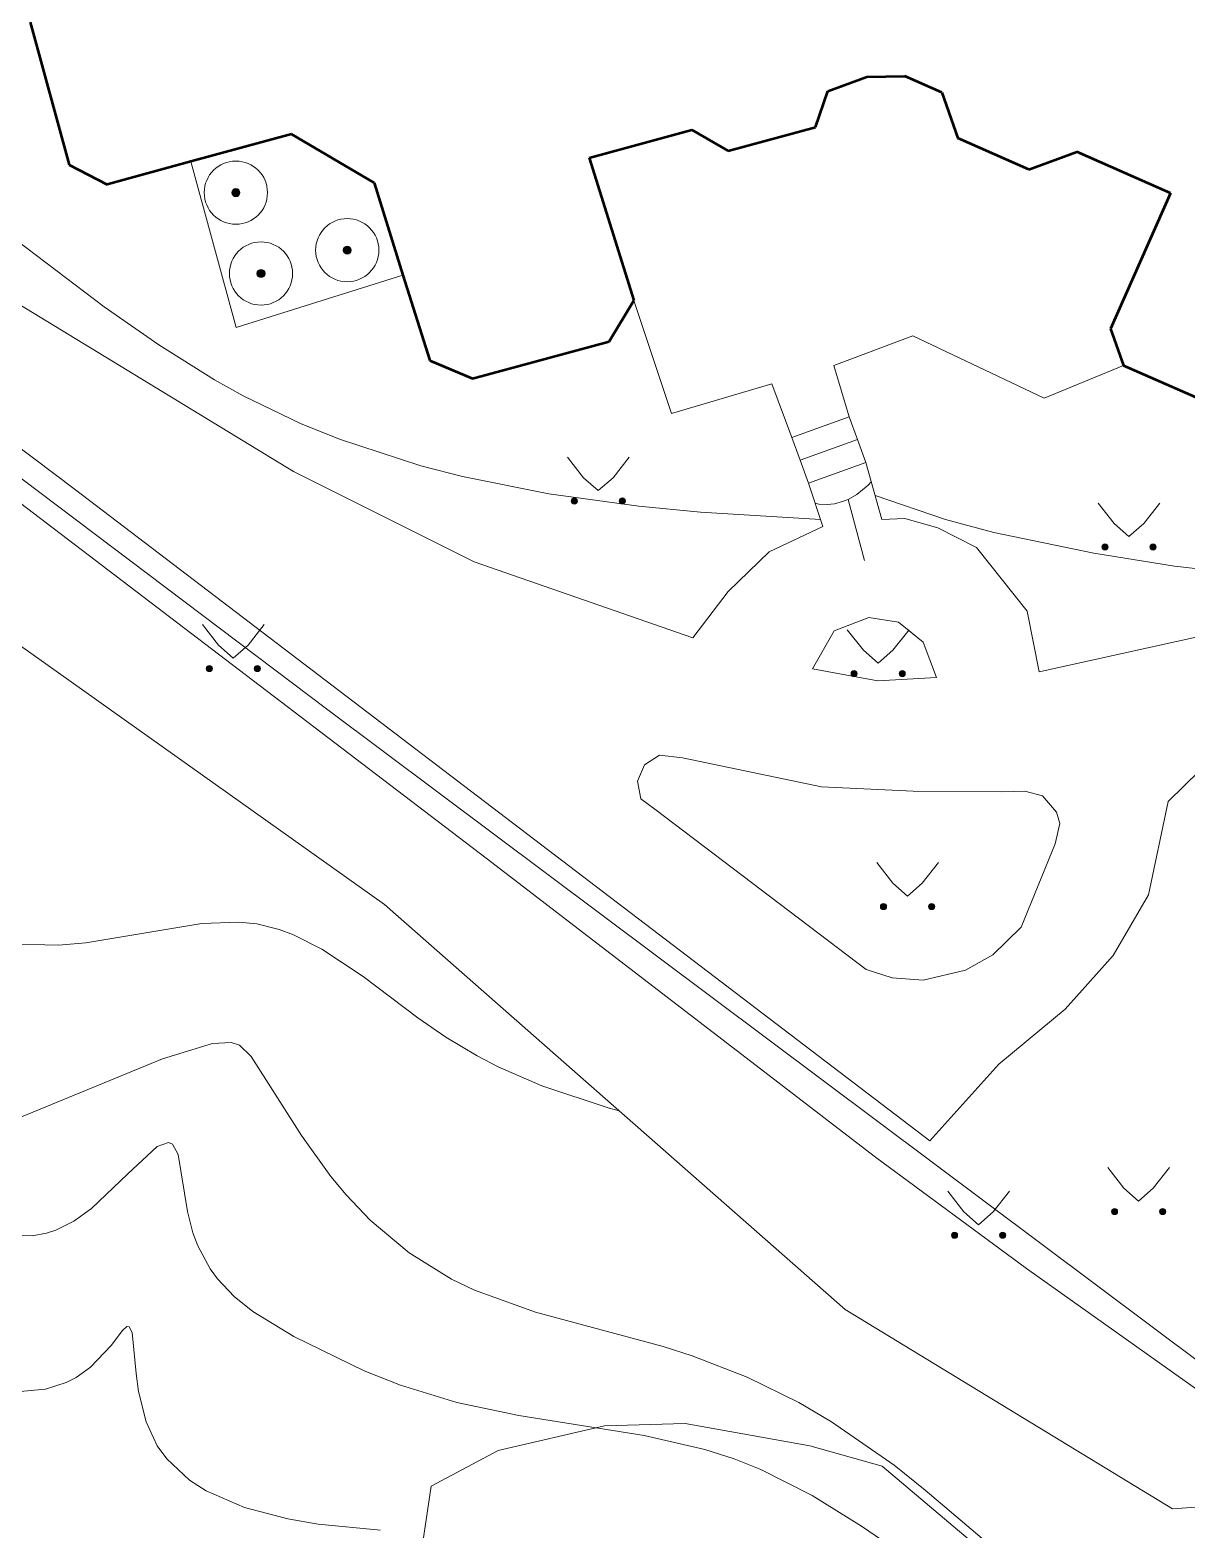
# Model space of a CAD drawing. Extents: x 1000 to 4000, y -5000 to -1000.
# Drawn here: x 1615.78 to 1652.35, y -4764.92 to -4717.49 of the extents above; entities that cross this region are included whole.
import ezdxf

# ---------------------------------------------------------------- set-up
doc = ezdxf.new("R2010")
doc.units = 0
doc.header["$MEASUREMENT"] = 0
for name, color, linetype in [('СЛОЙ_11', 7, 'CONTINUOUS'), ('СЛОЙ_24', 7, 'CONTINUOUS'), ('СЛОЙ_25', 7, 'CONTINUOUS'), ('СЛОЙ_37', 7, 'CONTINUOUS'), ('СЛОЙ_40', 7, 'CONTINUOUS'), ('СЛОЙ_41', 7, 'CONTINUOUS'), ('СЛОЙ_50', 7, 'CONTINUOUS'), ('СЛОЙ_6', 7, 'CONTINUOUS'), ('СЛОЙ_7', 7, 'CONTINUOUS')]:
    doc.layers.add(name, color=color, linetype=linetype)

msp = doc.modelspace()

# ---------------------------------------------------------------- linework, layer by layer
at = {"layer": 'СЛОЙ_11', "color": 253, "linetype": 'Continuous', "lineweight": 0}
for points in [[(1625.187, -4738.99), (1601.91, -4721.414)], [(1652.967, -4759.779), (1625.187, -4738.99)]]:
    msp.add_lwpolyline(points, dxfattribs=at)
at = {"layer": 'СЛОЙ_24', "color": 253, "linetype": 'Continuous', "lineweight": 0}
msp.add_line((1635.57, -4742.158), (1642.214, -4747.199), dxfattribs=at)
for points in [[(1500.007, -4634.637), (1503.788, -4637.653), (1504.875, -4638.907), (1505.836, -4640.537), (1506.212, -4641.79), (1507.173, -4644.507), (1507.799, -4645.51), (1538.321, -4670.924), (1554.783, -4684.3), (1566.664, -4693.914), (1617.22, -4732.036), (1644.224, -4752.619)], [(1729.737, -4649.521), (1728.177, -4653.03), (1718.778, -4667.388), (1702.413, -4692.549), (1693.317, -4705.62), (1690.641, -4708.743), (1682.748, -4718.29), (1671.378, -4731.406), (1668.657, -4734.35), (1665.781, -4736.269), (1662.927, -4737.786), (1659.36, -4739.124), (1654.455, -4740.463), (1652.76, -4740.909), (1651.757, -4741.89), (1651.133, -4744.835), (1650.018, -4746.753), (1648.502, -4748.448), (1646.406, -4750.188), (1644.224, -4752.619)], [(1615.182, -4726.016), (1624.11, -4731.451), (1629.818, -4734.306), (1636.73, -4736.715)], [(1634.868, -4726.048), (1636.06, -4729.622), (1639.226, -4728.685)], [(1647.832, -4729.131), (1643.686, -4727.168), (1641.189, -4728.105), (1641.674, -4729.722)], [(1645.692, -4733.86), (1647.298, -4735.867), (1647.677, -4737.785), (1660.608, -4734.93), (1664.087, -4733.057), (1666.94, -4730.826), (1669.794, -4727.793)], [(1647.832, -4729.131), (1650.344, -4728.099)], [(1639.86, -4730.378), (1639.226, -4728.685)], [(1642.195, -4731.164), (1642.705, -4732.967), (1643.435, -4732.934), (1644.472, -4733.236), (1645.692, -4733.86)], [(1636.73, -4736.715), (1637.844, -4735.243), (1639.138, -4733.993), (1640.838, -4733.191), (1640.381, -4731.819)], [(1640.508, -4737.697), (1641.199, -4736.492), (1642.292, -4736.068), (1643.231, -4736.219), (1644.009, -4736.849), (1644.432, -4737.964)], [(1640.508, -4737.697), (1642.582, -4738.076), (1644.432, -4737.964)], [(1635.57, -4742.158), (1635.091, -4741.801), (1634.98, -4741.243), (1635.203, -4740.73), (1635.671, -4740.418), (1636.407, -4740.507), (1640.799, -4741.422), (1643.697, -4741.556), (1646.484, -4741.578), (1647.22, -4741.556), (1647.778, -4741.712), (1648.224, -4742.225), (1648.335, -4742.582), (1648.179, -4743.229), (1647.109, -4745.861), (1646.217, -4746.73), (1645.347, -4747.221), (1644.01, -4747.533), (1643.029, -4747.467), (1642.214, -4747.199)]]:
    msp.add_lwpolyline(points, dxfattribs=at)
at = {"layer": 'СЛОЙ_25', "color": 253, "linetype": 'Continuous', "lineweight": 0}
for points in [[(1639.86, -4730.378), (1641.674, -4729.722)], [(1641.674, -4729.722), (1641.934, -4730.443), (1642.195, -4731.164)], [(1640.381, -4731.819), (1640.12, -4731.099), (1639.86, -4730.378)], [(1640.12, -4731.099), (1641.934, -4730.443)], [(1642.195, -4731.164), (1640.381, -4731.819)]]:
    msp.add_lwpolyline(points, dxfattribs=at)
at = {"layer": 'СЛОЙ_37', "color": 253, "linetype": 'Continuous', "lineweight": 0}
for points in [[(1740.707, -4657.789), (1725.552, -4670.243), (1711.207, -4694.845), (1694.238, -4715.791), (1675.66, -4741.955), (1663.534, -4757.95), (1653.947, -4764.106), (1651.894, -4764.256), (1641.548, -4757.953), (1626.986, -4745.146), (1603.888, -4728.729), (1601.569, -4721.859)], [(1601.569, -4721.859), (1630.197, -4743.674), (1642.504, -4753.131), (1647.276, -4756.655), (1652.877, -4760.626)]]:
    msp.add_lwpolyline(points, dxfattribs=at)
at = {"layer": 'СЛОЙ_40', "color": 253, "linetype": 'Continuous', "lineweight": 0}
msp.add_lwpolyline([(1631.81, -4791.962), (1636.669, -4788.743), (1638.38, -4786.436), (1640.161, -4780.074), (1639.907, -4776.765), (1634.944, -4774.348), (1630.363, -4771.803), (1627.818, -4767.858), (1628.455, -4763.532), (1630.574, -4762.405), (1633.935, -4761.626), (1636.492, -4761.557), (1640.425, -4762.263), (1642.715, -4762.9), (1647.678, -4767.102), (1652.131, -4769.139), (1659.384, -4769.903), (1665.747, -4771.941), (1671.727, -4777.162), (1675.835, -4780.428), (1680.407, -4786.865), (1685.22, -4802.172)], dxfattribs=at)
at = {"layer": 'СЛОЙ_41', "color": 253, "linetype": 'Continuous', "lineweight": 0}
for p, q in [((1632.768, -4730.998), (1633.278, -4731.648)), ((1634.718, -4730.998), (1634.208, -4731.648)), ((1633.278, -4731.648), (1633.738, -4732.058)), ((1634.208, -4731.648), (1633.738, -4732.058)), ((1649.543, -4732.451), (1650.053, -4733.101)), ((1651.493, -4732.451), (1650.983, -4733.101)), ((1650.053, -4733.101), (1650.513, -4733.511)), ((1650.983, -4733.101), (1650.513, -4733.511)), ((1621.229, -4736.294), (1621.739, -4736.944)), ((1623.179, -4736.294), (1622.669, -4736.944)), ((1641.613, -4736.456), (1642.123, -4737.106)), ((1643.563, -4736.456), (1643.053, -4737.106)), ((1621.739, -4736.944), (1622.199, -4737.354)), ((1622.669, -4736.944), (1622.199, -4737.354)), ((1642.123, -4737.106), (1642.583, -4737.516)), ((1643.053, -4737.106), (1642.583, -4737.516)), ((1642.543, -4743.82), (1643.053, -4744.47)), ((1644.493, -4743.82), (1643.983, -4744.47)), ((1643.053, -4744.47), (1643.513, -4744.88)), ((1643.983, -4744.47), (1643.513, -4744.88)), ((1649.846, -4753.463), (1650.356, -4754.113)), ((1651.796, -4753.463), (1651.286, -4754.113)), ((1650.356, -4754.113), (1650.816, -4754.523)), ((1651.286, -4754.113), (1650.816, -4754.523)), ((1644.788, -4754.209), (1645.298, -4754.859)), ((1646.738, -4754.209), (1646.228, -4754.859)), ((1645.298, -4754.859), (1645.758, -4755.269)), ((1646.228, -4754.859), (1645.758, -4755.269))]:
    msp.add_line(p, q, dxfattribs=at)
for centre in [(1632.982, -4732.386), (1634.503, -4732.386), (1649.757, -4733.839), (1651.278, -4733.839), (1621.443, -4737.682), (1622.964, -4737.682), (1641.827, -4737.844), (1643.348, -4737.844), (1642.757, -4745.208), (1644.278, -4745.208), (1650.06, -4754.851), (1651.581, -4754.851), (1645.002, -4755.599), (1646.523, -4755.599)]:
    msp.add_circle(centre, 0.0976, dxfattribs=at)
for points in [[(1632.913, -4732.455), (1632.9, -4732.332), (1632.913, -4732.317)], [(1632.927, -4732.467), (1632.913, -4732.317), (1632.927, -4732.305)], [(1632.913, -4732.455), (1632.913, -4732.317), (1632.927, -4732.467)], [(1632.944, -4732.476), (1632.927, -4732.305), (1632.944, -4732.296)], [(1632.927, -4732.467), (1632.927, -4732.305), (1632.944, -4732.476)], [(1632.963, -4732.482), (1632.944, -4732.296), (1632.963, -4732.29)], [(1632.944, -4732.476), (1632.944, -4732.296), (1632.963, -4732.482)], [(1632.982, -4732.484), (1632.963, -4732.29), (1632.982, -4732.288)], [(1632.963, -4732.482), (1632.963, -4732.29), (1632.982, -4732.484)], [(1634.434, -4732.455), (1634.421, -4732.332), (1634.434, -4732.317)], [(1634.448, -4732.467), (1634.434, -4732.317), (1634.448, -4732.305)], [(1634.434, -4732.455), (1634.434, -4732.317), (1634.448, -4732.467)], [(1634.465, -4732.476), (1634.448, -4732.305), (1634.465, -4732.296)], [(1634.448, -4732.467), (1634.448, -4732.305), (1634.465, -4732.476)], [(1634.484, -4732.482), (1634.465, -4732.296), (1634.484, -4732.29)], [(1634.465, -4732.476), (1634.465, -4732.296), (1634.484, -4732.482)], [(1634.503, -4732.484), (1634.484, -4732.29), (1634.503, -4732.288)], [(1634.484, -4732.482), (1634.484, -4732.29), (1634.503, -4732.484)], [(1632.886, -4732.405), (1632.884, -4732.386), (1632.886, -4732.367)], [(1632.891, -4732.423), (1632.886, -4732.367), (1632.891, -4732.349)], [(1632.886, -4732.405), (1632.886, -4732.367), (1632.891, -4732.423)], [(1632.9, -4732.44), (1632.891, -4732.349), (1632.9, -4732.332)], [(1632.891, -4732.423), (1632.891, -4732.349), (1632.9, -4732.44)], [(1632.9, -4732.44), (1632.9, -4732.332), (1632.913, -4732.455)], [(1634.407, -4732.405), (1634.405, -4732.386), (1634.407, -4732.367)], [(1634.412, -4732.423), (1634.407, -4732.367), (1634.412, -4732.349)], [(1634.407, -4732.405), (1634.407, -4732.367), (1634.412, -4732.423)], [(1634.421, -4732.44), (1634.412, -4732.349), (1634.421, -4732.332)], [(1634.412, -4732.423), (1634.412, -4732.349), (1634.421, -4732.44)], [(1634.421, -4732.44), (1634.421, -4732.332), (1634.434, -4732.455)], [(1649.757, -4733.937), (1649.738, -4733.743), (1649.757, -4733.741)], [(1651.278, -4733.937), (1651.259, -4733.743), (1651.278, -4733.741)], [(1649.661, -4733.858), (1649.659, -4733.839), (1649.661, -4733.82)], [(1649.666, -4733.876), (1649.661, -4733.82), (1649.666, -4733.802)], [(1649.661, -4733.858), (1649.661, -4733.82), (1649.666, -4733.876)], [(1649.675, -4733.893), (1649.666, -4733.802), (1649.675, -4733.785)], [(1649.666, -4733.876), (1649.666, -4733.802), (1649.675, -4733.893)], [(1649.688, -4733.908), (1649.675, -4733.785), (1649.688, -4733.77)], [(1649.675, -4733.893), (1649.675, -4733.785), (1649.688, -4733.908)], [(1649.702, -4733.92), (1649.688, -4733.77), (1649.702, -4733.758)], [(1649.688, -4733.908), (1649.688, -4733.77), (1649.702, -4733.92)], [(1649.719, -4733.929), (1649.702, -4733.758), (1649.719, -4733.749)], [(1649.702, -4733.92), (1649.702, -4733.758), (1649.719, -4733.929)], [(1649.738, -4733.935), (1649.719, -4733.749), (1649.738, -4733.743)], [(1649.719, -4733.929), (1649.719, -4733.749), (1649.738, -4733.935)], [(1649.738, -4733.935), (1649.738, -4733.743), (1649.757, -4733.937)], [(1651.182, -4733.858), (1651.18, -4733.839), (1651.182, -4733.82)], [(1651.187, -4733.876), (1651.182, -4733.82), (1651.187, -4733.802)], [(1651.182, -4733.858), (1651.182, -4733.82), (1651.187, -4733.876)], [(1651.196, -4733.893), (1651.187, -4733.802), (1651.196, -4733.785)], [(1651.187, -4733.876), (1651.187, -4733.802), (1651.196, -4733.893)], [(1651.209, -4733.908), (1651.196, -4733.785), (1651.209, -4733.77)], [(1651.196, -4733.893), (1651.196, -4733.785), (1651.209, -4733.908)], [(1651.223, -4733.92), (1651.209, -4733.77), (1651.223, -4733.758)], [(1651.209, -4733.908), (1651.209, -4733.77), (1651.223, -4733.92)], [(1651.24, -4733.929), (1651.223, -4733.758), (1651.24, -4733.749)], [(1651.223, -4733.92), (1651.223, -4733.758), (1651.24, -4733.929)], [(1651.259, -4733.935), (1651.24, -4733.749), (1651.259, -4733.743)], [(1651.24, -4733.929), (1651.24, -4733.749), (1651.259, -4733.935)], [(1651.259, -4733.935), (1651.259, -4733.743), (1651.278, -4733.937)], [(1621.347, -4737.701), (1621.345, -4737.682), (1621.347, -4737.663)], [(1621.352, -4737.719), (1621.347, -4737.663), (1621.352, -4737.645)], [(1621.347, -4737.701), (1621.347, -4737.663), (1621.352, -4737.719)], [(1621.361, -4737.736), (1621.352, -4737.645), (1621.361, -4737.628)], [(1621.352, -4737.719), (1621.352, -4737.645), (1621.361, -4737.736)], [(1621.374, -4737.751), (1621.361, -4737.628), (1621.374, -4737.613)], [(1621.361, -4737.736), (1621.361, -4737.628), (1621.374, -4737.751)], [(1621.388, -4737.763), (1621.374, -4737.613), (1621.388, -4737.601)], [(1621.374, -4737.751), (1621.374, -4737.613), (1621.388, -4737.763)], [(1621.405, -4737.772), (1621.388, -4737.601), (1621.405, -4737.592)], [(1621.388, -4737.763), (1621.388, -4737.601), (1621.405, -4737.772)], [(1621.424, -4737.778), (1621.405, -4737.592), (1621.424, -4737.586)], [(1621.405, -4737.772), (1621.405, -4737.592), (1621.424, -4737.778)], [(1621.443, -4737.78), (1621.424, -4737.586), (1621.443, -4737.584)], [(1621.424, -4737.778), (1621.424, -4737.586), (1621.443, -4737.78)], [(1622.868, -4737.701), (1622.866, -4737.682), (1622.868, -4737.663)], [(1622.873, -4737.719), (1622.868, -4737.663), (1622.873, -4737.645)], [(1622.868, -4737.701), (1622.868, -4737.663), (1622.873, -4737.719)], [(1622.882, -4737.736), (1622.873, -4737.645), (1622.882, -4737.628)], [(1622.873, -4737.719), (1622.873, -4737.645), (1622.882, -4737.736)], [(1622.895, -4737.751), (1622.882, -4737.628), (1622.895, -4737.613)], [(1622.882, -4737.736), (1622.882, -4737.628), (1622.895, -4737.751)], [(1622.909, -4737.763), (1622.895, -4737.613), (1622.909, -4737.601)], [(1622.895, -4737.751), (1622.895, -4737.613), (1622.909, -4737.763)], [(1622.926, -4737.772), (1622.909, -4737.601), (1622.926, -4737.592)], [(1622.909, -4737.763), (1622.909, -4737.601), (1622.926, -4737.772)], [(1622.945, -4737.778), (1622.926, -4737.592), (1622.945, -4737.586)], [(1622.926, -4737.772), (1622.926, -4737.592), (1622.945, -4737.778)], [(1622.964, -4737.78), (1622.945, -4737.586), (1622.964, -4737.584)], [(1622.945, -4737.778), (1622.945, -4737.586), (1622.964, -4737.78)], [(1641.731, -4737.863), (1641.729, -4737.844), (1641.731, -4737.825)], [(1641.736, -4737.881), (1641.731, -4737.825), (1641.736, -4737.807)], [(1641.731, -4737.863), (1641.731, -4737.825), (1641.736, -4737.881)], [(1641.745, -4737.898), (1641.736, -4737.807), (1641.745, -4737.79)], [(1641.736, -4737.881), (1641.736, -4737.807), (1641.745, -4737.898)], [(1641.758, -4737.913), (1641.745, -4737.79), (1641.758, -4737.775)], [(1641.745, -4737.898), (1641.745, -4737.79), (1641.758, -4737.913)], [(1641.772, -4737.925), (1641.758, -4737.775), (1641.772, -4737.763)], [(1641.758, -4737.913), (1641.758, -4737.775), (1641.772, -4737.925)], [(1641.789, -4737.934), (1641.772, -4737.763), (1641.789, -4737.754)], [(1641.772, -4737.925), (1641.772, -4737.763), (1641.789, -4737.934)], [(1641.808, -4737.94), (1641.789, -4737.754), (1641.808, -4737.748)], [(1641.789, -4737.934), (1641.789, -4737.754), (1641.808, -4737.94)], [(1641.827, -4737.942), (1641.808, -4737.748), (1641.827, -4737.746)], [(1641.808, -4737.94), (1641.808, -4737.748), (1641.827, -4737.942)], [(1643.252, -4737.863), (1643.25, -4737.844), (1643.252, -4737.825)], [(1643.257, -4737.881), (1643.252, -4737.825), (1643.257, -4737.807)], [(1643.252, -4737.863), (1643.252, -4737.825), (1643.257, -4737.881)], [(1643.266, -4737.898), (1643.257, -4737.807), (1643.266, -4737.79)], [(1643.257, -4737.881), (1643.257, -4737.807), (1643.266, -4737.898)], [(1643.279, -4737.913), (1643.266, -4737.79), (1643.279, -4737.775)], [(1643.266, -4737.898), (1643.266, -4737.79), (1643.279, -4737.913)], [(1643.293, -4737.925), (1643.279, -4737.775), (1643.293, -4737.763)], [(1643.279, -4737.913), (1643.279, -4737.775), (1643.293, -4737.925)], [(1643.31, -4737.934), (1643.293, -4737.763), (1643.31, -4737.754)], [(1643.293, -4737.925), (1643.293, -4737.763), (1643.31, -4737.934)], [(1643.329, -4737.94), (1643.31, -4737.754), (1643.329, -4737.748)], [(1643.31, -4737.934), (1643.31, -4737.754), (1643.329, -4737.94)], [(1643.348, -4737.942), (1643.329, -4737.748), (1643.348, -4737.746)], [(1643.329, -4737.94), (1643.329, -4737.748), (1643.348, -4737.942)], [(1642.719, -4745.298), (1642.702, -4745.127), (1642.719, -4745.118)], [(1642.738, -4745.304), (1642.719, -4745.118), (1642.738, -4745.112)], [(1642.719, -4745.298), (1642.719, -4745.118), (1642.738, -4745.304)], [(1642.757, -4745.306), (1642.738, -4745.112), (1642.757, -4745.11)], [(1642.738, -4745.304), (1642.738, -4745.112), (1642.757, -4745.306)], [(1644.24, -4745.298), (1644.223, -4745.127), (1644.24, -4745.118)], [(1644.259, -4745.304), (1644.24, -4745.118), (1644.259, -4745.112)], [(1644.24, -4745.298), (1644.24, -4745.118), (1644.259, -4745.304)], [(1644.278, -4745.306), (1644.259, -4745.112), (1644.278, -4745.11)], [(1644.259, -4745.304), (1644.259, -4745.112), (1644.278, -4745.306)], [(1642.661, -4745.227), (1642.659, -4745.208), (1642.661, -4745.189)], [(1642.666, -4745.245), (1642.661, -4745.189), (1642.666, -4745.171)], [(1642.661, -4745.227), (1642.661, -4745.189), (1642.666, -4745.245)], [(1642.675, -4745.262), (1642.666, -4745.171), (1642.675, -4745.154)], [(1642.666, -4745.245), (1642.666, -4745.171), (1642.675, -4745.262)], [(1642.688, -4745.277), (1642.675, -4745.154), (1642.688, -4745.139)], [(1642.675, -4745.262), (1642.675, -4745.154), (1642.688, -4745.277)], [(1642.702, -4745.289), (1642.688, -4745.139), (1642.702, -4745.127)], [(1642.688, -4745.277), (1642.688, -4745.139), (1642.702, -4745.289)], [(1642.702, -4745.289), (1642.702, -4745.127), (1642.719, -4745.298)], [(1644.182, -4745.227), (1644.18, -4745.208), (1644.182, -4745.189)], [(1644.187, -4745.245), (1644.182, -4745.189), (1644.187, -4745.171)], [(1644.182, -4745.227), (1644.182, -4745.189), (1644.187, -4745.245)], [(1644.196, -4745.262), (1644.187, -4745.171), (1644.196, -4745.154)], [(1644.187, -4745.245), (1644.187, -4745.171), (1644.196, -4745.262)], [(1644.209, -4745.277), (1644.196, -4745.154), (1644.209, -4745.139)], [(1644.196, -4745.262), (1644.196, -4745.154), (1644.209, -4745.277)], [(1644.223, -4745.289), (1644.209, -4745.139), (1644.223, -4745.127)], [(1644.209, -4745.277), (1644.209, -4745.139), (1644.223, -4745.289)], [(1644.223, -4745.289), (1644.223, -4745.127), (1644.24, -4745.298)], [(1649.964, -4754.87), (1649.962, -4754.851), (1649.964, -4754.832)], [(1649.969, -4754.888), (1649.964, -4754.832), (1649.969, -4754.814)], [(1649.964, -4754.87), (1649.964, -4754.832), (1649.969, -4754.888)], [(1649.978, -4754.905), (1649.969, -4754.814), (1649.978, -4754.797)], [(1649.969, -4754.888), (1649.969, -4754.814), (1649.978, -4754.905)], [(1649.991, -4754.92), (1649.978, -4754.797), (1649.991, -4754.782)], [(1649.978, -4754.905), (1649.978, -4754.797), (1649.991, -4754.92)], [(1650.005, -4754.932), (1649.991, -4754.782), (1650.005, -4754.77)], [(1649.991, -4754.92), (1649.991, -4754.782), (1650.005, -4754.932)], [(1650.022, -4754.941), (1650.005, -4754.77), (1650.022, -4754.761)], [(1650.005, -4754.932), (1650.005, -4754.77), (1650.022, -4754.941)], [(1650.041, -4754.947), (1650.022, -4754.761), (1650.041, -4754.755)], [(1650.022, -4754.941), (1650.022, -4754.761), (1650.041, -4754.947)], [(1650.06, -4754.949), (1650.041, -4754.755), (1650.06, -4754.753)], [(1650.041, -4754.947), (1650.041, -4754.755), (1650.06, -4754.949)], [(1651.485, -4754.87), (1651.483, -4754.851), (1651.485, -4754.832)], [(1651.49, -4754.888), (1651.485, -4754.832), (1651.49, -4754.814)], [(1651.485, -4754.87), (1651.485, -4754.832), (1651.49, -4754.888)], [(1651.499, -4754.905), (1651.49, -4754.814), (1651.499, -4754.797)], [(1651.49, -4754.888), (1651.49, -4754.814), (1651.499, -4754.905)], [(1651.512, -4754.92), (1651.499, -4754.797), (1651.512, -4754.782)], [(1651.499, -4754.905), (1651.499, -4754.797), (1651.512, -4754.92)], [(1651.526, -4754.932), (1651.512, -4754.782), (1651.526, -4754.77)], [(1651.512, -4754.92), (1651.512, -4754.782), (1651.526, -4754.932)], [(1651.543, -4754.941), (1651.526, -4754.77), (1651.543, -4754.761)], [(1651.526, -4754.932), (1651.526, -4754.77), (1651.543, -4754.941)], [(1651.562, -4754.947), (1651.543, -4754.761), (1651.562, -4754.755)], [(1651.543, -4754.941), (1651.543, -4754.761), (1651.562, -4754.947)], [(1651.581, -4754.949), (1651.562, -4754.755), (1651.581, -4754.753)], [(1651.562, -4754.947), (1651.562, -4754.755), (1651.581, -4754.949)], [(1644.921, -4755.653), (1644.912, -4755.561), (1644.921, -4755.544)], [(1644.933, -4755.668), (1644.921, -4755.544), (1644.933, -4755.53)], [(1644.921, -4755.653), (1644.921, -4755.544), (1644.933, -4755.668)], [(1644.948, -4755.68), (1644.933, -4755.53), (1644.948, -4755.517)], [(1644.933, -4755.668), (1644.933, -4755.53), (1644.948, -4755.68)], [(1644.965, -4755.689), (1644.948, -4755.517), (1644.965, -4755.508)], [(1644.948, -4755.68), (1644.948, -4755.517), (1644.965, -4755.689)], [(1644.983, -4755.694), (1644.965, -4755.508), (1644.983, -4755.503)], [(1644.965, -4755.689), (1644.965, -4755.508), (1644.983, -4755.694)], [(1645.002, -4755.696), (1644.983, -4755.503), (1645.002, -4755.501)], [(1644.983, -4755.694), (1644.983, -4755.503), (1645.002, -4755.696)], [(1646.442, -4755.653), (1646.433, -4755.561), (1646.442, -4755.544)], [(1646.454, -4755.668), (1646.442, -4755.544), (1646.454, -4755.53)], [(1646.442, -4755.653), (1646.442, -4755.544), (1646.454, -4755.668)], [(1646.469, -4755.68), (1646.454, -4755.53), (1646.469, -4755.517)], [(1646.454, -4755.668), (1646.454, -4755.53), (1646.469, -4755.68)], [(1646.486, -4755.689), (1646.469, -4755.517), (1646.486, -4755.508)], [(1646.469, -4755.68), (1646.469, -4755.517), (1646.486, -4755.689)], [(1646.504, -4755.694), (1646.486, -4755.508), (1646.504, -4755.503)], [(1646.486, -4755.689), (1646.486, -4755.508), (1646.504, -4755.694)], [(1646.523, -4755.696), (1646.504, -4755.503), (1646.523, -4755.501)], [(1646.504, -4755.694), (1646.504, -4755.503), (1646.523, -4755.696)], [(1644.906, -4755.618), (1644.904, -4755.599), (1644.906, -4755.579)], [(1644.912, -4755.636), (1644.906, -4755.579), (1644.912, -4755.561)], [(1644.906, -4755.618), (1644.906, -4755.579), (1644.912, -4755.636)], [(1644.912, -4755.636), (1644.912, -4755.561), (1644.921, -4755.653)], [(1646.427, -4755.618), (1646.425, -4755.599), (1646.427, -4755.579)], [(1646.433, -4755.636), (1646.427, -4755.579), (1646.433, -4755.561)], [(1646.427, -4755.618), (1646.427, -4755.579), (1646.433, -4755.636)], [(1646.433, -4755.636), (1646.433, -4755.561), (1646.442, -4755.653)]]:
    msp.add_solid(points, dxfattribs=at)
at = {"layer": 'СЛОЙ_41', "color": 253, "linetype": 'Continuous', "lineweight": 0, "extrusion": (0, 0, -1)}
for points in [[(-1632.982, -4732.484), (-1632.982, -4732.288), (-1633.001, -4732.482)], [(-1633.001, -4732.482), (-1632.982, -4732.288), (-1633.001, -4732.29)], [(-1633.001, -4732.482), (-1633.001, -4732.29), (-1633.019, -4732.476)], [(-1633.019, -4732.476), (-1633.001, -4732.29), (-1633.019, -4732.296)], [(-1633.019, -4732.476), (-1633.019, -4732.296), (-1633.036, -4732.467)], [(-1633.036, -4732.467), (-1633.019, -4732.296), (-1633.036, -4732.305)], [(-1633.036, -4732.467), (-1633.036, -4732.305), (-1633.051, -4732.455)], [(-1633.051, -4732.455), (-1633.036, -4732.305), (-1633.051, -4732.317)], [(-1633.051, -4732.455), (-1633.051, -4732.317), (-1633.063, -4732.44)], [(-1633.063, -4732.44), (-1633.051, -4732.317), (-1633.063, -4732.332)], [(-1634.503, -4732.484), (-1634.503, -4732.288), (-1634.522, -4732.482)], [(-1634.522, -4732.482), (-1634.503, -4732.288), (-1634.522, -4732.29)], [(-1634.522, -4732.482), (-1634.522, -4732.29), (-1634.54, -4732.476)], [(-1634.54, -4732.476), (-1634.522, -4732.29), (-1634.54, -4732.296)], [(-1634.54, -4732.476), (-1634.54, -4732.296), (-1634.557, -4732.467)], [(-1634.557, -4732.467), (-1634.54, -4732.296), (-1634.557, -4732.305)], [(-1634.557, -4732.467), (-1634.557, -4732.305), (-1634.572, -4732.455)], [(-1634.572, -4732.455), (-1634.557, -4732.305), (-1634.572, -4732.317)], [(-1634.572, -4732.455), (-1634.572, -4732.317), (-1634.584, -4732.44)], [(-1634.584, -4732.44), (-1634.572, -4732.317), (-1634.584, -4732.332)], [(-1633.063, -4732.44), (-1633.063, -4732.332), (-1633.072, -4732.423)], [(-1633.072, -4732.423), (-1633.063, -4732.332), (-1633.072, -4732.349)], [(-1633.072, -4732.423), (-1633.072, -4732.349), (-1633.077, -4732.405)], [(-1633.077, -4732.405), (-1633.072, -4732.349), (-1633.077, -4732.367)], [(-1633.077, -4732.405), (-1633.077, -4732.367), (-1633.079, -4732.386)], [(-1634.584, -4732.44), (-1634.584, -4732.332), (-1634.593, -4732.423)], [(-1634.593, -4732.423), (-1634.584, -4732.332), (-1634.593, -4732.349)], [(-1634.593, -4732.423), (-1634.593, -4732.349), (-1634.598, -4732.405)], [(-1634.598, -4732.405), (-1634.593, -4732.349), (-1634.598, -4732.367)], [(-1634.598, -4732.405), (-1634.598, -4732.367), (-1634.6, -4732.386)], [(-1649.757, -4733.937), (-1649.757, -4733.741), (-1649.776, -4733.935)], [(-1649.776, -4733.935), (-1649.757, -4733.741), (-1649.776, -4733.743)], [(-1651.278, -4733.937), (-1651.278, -4733.741), (-1651.297, -4733.935)], [(-1651.297, -4733.935), (-1651.278, -4733.741), (-1651.297, -4733.743)], [(-1649.776, -4733.935), (-1649.776, -4733.743), (-1649.794, -4733.929)], [(-1649.794, -4733.929), (-1649.776, -4733.743), (-1649.794, -4733.749)], [(-1649.794, -4733.929), (-1649.794, -4733.749), (-1649.811, -4733.92)], [(-1649.811, -4733.92), (-1649.794, -4733.749), (-1649.811, -4733.758)], [(-1649.811, -4733.92), (-1649.811, -4733.758), (-1649.826, -4733.908)], [(-1649.826, -4733.908), (-1649.811, -4733.758), (-1649.826, -4733.77)], [(-1649.826, -4733.908), (-1649.826, -4733.77), (-1649.838, -4733.893)], [(-1649.838, -4733.893), (-1649.826, -4733.77), (-1649.838, -4733.785)], [(-1649.838, -4733.893), (-1649.838, -4733.785), (-1649.847, -4733.876)], [(-1649.847, -4733.876), (-1649.838, -4733.785), (-1649.847, -4733.802)], [(-1649.847, -4733.876), (-1649.847, -4733.802), (-1649.852, -4733.858)], [(-1649.852, -4733.858), (-1649.847, -4733.802), (-1649.852, -4733.82)], [(-1649.852, -4733.858), (-1649.852, -4733.82), (-1649.854, -4733.839)], [(-1651.297, -4733.935), (-1651.297, -4733.743), (-1651.315, -4733.929)], [(-1651.315, -4733.929), (-1651.297, -4733.743), (-1651.315, -4733.749)], [(-1651.315, -4733.929), (-1651.315, -4733.749), (-1651.332, -4733.92)], [(-1651.332, -4733.92), (-1651.315, -4733.749), (-1651.332, -4733.758)], [(-1651.332, -4733.92), (-1651.332, -4733.758), (-1651.347, -4733.908)], [(-1651.347, -4733.908), (-1651.332, -4733.758), (-1651.347, -4733.77)], [(-1651.347, -4733.908), (-1651.347, -4733.77), (-1651.359, -4733.893)], [(-1651.359, -4733.893), (-1651.347, -4733.77), (-1651.359, -4733.785)], [(-1651.359, -4733.893), (-1651.359, -4733.785), (-1651.368, -4733.876)], [(-1651.368, -4733.876), (-1651.359, -4733.785), (-1651.368, -4733.802)], [(-1651.368, -4733.876), (-1651.368, -4733.802), (-1651.373, -4733.858)], [(-1651.373, -4733.858), (-1651.368, -4733.802), (-1651.373, -4733.82)], [(-1651.373, -4733.858), (-1651.373, -4733.82), (-1651.375, -4733.839)], [(-1621.443, -4737.78), (-1621.443, -4737.584), (-1621.462, -4737.778)], [(-1621.462, -4737.778), (-1621.443, -4737.584), (-1621.462, -4737.586)], [(-1621.462, -4737.778), (-1621.462, -4737.586), (-1621.48, -4737.772)], [(-1621.48, -4737.772), (-1621.462, -4737.586), (-1621.48, -4737.592)], [(-1621.48, -4737.772), (-1621.48, -4737.592), (-1621.497, -4737.763)], [(-1621.497, -4737.763), (-1621.48, -4737.592), (-1621.497, -4737.601)], [(-1621.497, -4737.763), (-1621.497, -4737.601), (-1621.512, -4737.751)], [(-1621.512, -4737.751), (-1621.497, -4737.601), (-1621.512, -4737.613)], [(-1621.512, -4737.751), (-1621.512, -4737.613), (-1621.524, -4737.736)], [(-1621.524, -4737.736), (-1621.512, -4737.613), (-1621.524, -4737.628)], [(-1621.524, -4737.736), (-1621.524, -4737.628), (-1621.533, -4737.719)], [(-1621.533, -4737.719), (-1621.524, -4737.628), (-1621.533, -4737.645)], [(-1621.533, -4737.719), (-1621.533, -4737.645), (-1621.538, -4737.701)], [(-1621.538, -4737.701), (-1621.533, -4737.645), (-1621.538, -4737.663)], [(-1621.538, -4737.701), (-1621.538, -4737.663), (-1621.54, -4737.682)], [(-1622.964, -4737.78), (-1622.964, -4737.584), (-1622.983, -4737.778)], [(-1622.983, -4737.778), (-1622.964, -4737.584), (-1622.983, -4737.586)], [(-1622.983, -4737.778), (-1622.983, -4737.586), (-1623.001, -4737.772)], [(-1623.001, -4737.772), (-1622.983, -4737.586), (-1623.001, -4737.592)], [(-1623.001, -4737.772), (-1623.001, -4737.592), (-1623.018, -4737.763)], [(-1623.018, -4737.763), (-1623.001, -4737.592), (-1623.018, -4737.601)], [(-1623.018, -4737.763), (-1623.018, -4737.601), (-1623.033, -4737.751)], [(-1623.033, -4737.751), (-1623.018, -4737.601), (-1623.033, -4737.613)], [(-1623.033, -4737.751), (-1623.033, -4737.613), (-1623.045, -4737.736)], [(-1623.045, -4737.736), (-1623.033, -4737.613), (-1623.045, -4737.628)], [(-1623.045, -4737.736), (-1623.045, -4737.628), (-1623.054, -4737.719)], [(-1623.054, -4737.719), (-1623.045, -4737.628), (-1623.054, -4737.645)], [(-1623.054, -4737.719), (-1623.054, -4737.645), (-1623.059, -4737.701)], [(-1623.059, -4737.701), (-1623.054, -4737.645), (-1623.059, -4737.663)], [(-1623.059, -4737.701), (-1623.059, -4737.663), (-1623.061, -4737.682)], [(-1641.827, -4737.942), (-1641.827, -4737.746), (-1641.846, -4737.94)], [(-1641.846, -4737.94), (-1641.827, -4737.746), (-1641.846, -4737.748)], [(-1641.846, -4737.94), (-1641.846, -4737.748), (-1641.864, -4737.934)], [(-1641.864, -4737.934), (-1641.846, -4737.748), (-1641.864, -4737.754)], [(-1641.864, -4737.934), (-1641.864, -4737.754), (-1641.881, -4737.925)], [(-1641.881, -4737.925), (-1641.864, -4737.754), (-1641.881, -4737.763)], [(-1641.881, -4737.925), (-1641.881, -4737.763), (-1641.896, -4737.913)], [(-1641.896, -4737.913), (-1641.881, -4737.763), (-1641.896, -4737.775)], [(-1641.896, -4737.913), (-1641.896, -4737.775), (-1641.908, -4737.898)], [(-1641.908, -4737.898), (-1641.896, -4737.775), (-1641.908, -4737.79)], [(-1641.908, -4737.898), (-1641.908, -4737.79), (-1641.917, -4737.881)], [(-1641.917, -4737.881), (-1641.908, -4737.79), (-1641.917, -4737.807)], [(-1641.917, -4737.881), (-1641.917, -4737.807), (-1641.922, -4737.863)], [(-1641.922, -4737.863), (-1641.917, -4737.807), (-1641.922, -4737.825)], [(-1641.922, -4737.863), (-1641.922, -4737.825), (-1641.924, -4737.844)], [(-1643.348, -4737.942), (-1643.348, -4737.746), (-1643.367, -4737.94)], [(-1643.367, -4737.94), (-1643.348, -4737.746), (-1643.367, -4737.748)], [(-1643.367, -4737.94), (-1643.367, -4737.748), (-1643.385, -4737.934)], [(-1643.385, -4737.934), (-1643.367, -4737.748), (-1643.385, -4737.754)], [(-1643.385, -4737.934), (-1643.385, -4737.754), (-1643.402, -4737.925)], [(-1643.402, -4737.925), (-1643.385, -4737.754), (-1643.402, -4737.763)], [(-1643.402, -4737.925), (-1643.402, -4737.763), (-1643.417, -4737.913)], [(-1643.417, -4737.913), (-1643.402, -4737.763), (-1643.417, -4737.775)], [(-1643.417, -4737.913), (-1643.417, -4737.775), (-1643.429, -4737.898)], [(-1643.429, -4737.898), (-1643.417, -4737.775), (-1643.429, -4737.79)], [(-1643.429, -4737.898), (-1643.429, -4737.79), (-1643.438, -4737.881)], [(-1643.438, -4737.881), (-1643.429, -4737.79), (-1643.438, -4737.807)], [(-1643.438, -4737.881), (-1643.438, -4737.807), (-1643.443, -4737.863)], [(-1643.443, -4737.863), (-1643.438, -4737.807), (-1643.443, -4737.825)], [(-1643.443, -4737.863), (-1643.443, -4737.825), (-1643.445, -4737.844)], [(-1642.757, -4745.306), (-1642.757, -4745.11), (-1642.776, -4745.304)], [(-1642.776, -4745.304), (-1642.757, -4745.11), (-1642.776, -4745.112)], [(-1642.776, -4745.304), (-1642.776, -4745.112), (-1642.794, -4745.298)], [(-1642.794, -4745.298), (-1642.776, -4745.112), (-1642.794, -4745.118)], [(-1642.794, -4745.298), (-1642.794, -4745.118), (-1642.811, -4745.289)], [(-1642.811, -4745.289), (-1642.794, -4745.118), (-1642.811, -4745.127)], [(-1644.278, -4745.306), (-1644.278, -4745.11), (-1644.297, -4745.304)], [(-1644.297, -4745.304), (-1644.278, -4745.11), (-1644.297, -4745.112)], [(-1644.297, -4745.304), (-1644.297, -4745.112), (-1644.315, -4745.298)], [(-1644.315, -4745.298), (-1644.297, -4745.112), (-1644.315, -4745.118)], [(-1644.315, -4745.298), (-1644.315, -4745.118), (-1644.332, -4745.289)], [(-1644.332, -4745.289), (-1644.315, -4745.118), (-1644.332, -4745.127)], [(-1642.811, -4745.289), (-1642.811, -4745.127), (-1642.826, -4745.277)], [(-1642.826, -4745.277), (-1642.811, -4745.127), (-1642.826, -4745.139)], [(-1642.826, -4745.277), (-1642.826, -4745.139), (-1642.838, -4745.262)], [(-1642.838, -4745.262), (-1642.826, -4745.139), (-1642.838, -4745.154)], [(-1642.838, -4745.262), (-1642.838, -4745.154), (-1642.847, -4745.245)], [(-1642.847, -4745.245), (-1642.838, -4745.154), (-1642.847, -4745.171)], [(-1642.847, -4745.245), (-1642.847, -4745.171), (-1642.852, -4745.227)], [(-1642.852, -4745.227), (-1642.847, -4745.171), (-1642.852, -4745.189)], [(-1642.852, -4745.227), (-1642.852, -4745.189), (-1642.854, -4745.208)], [(-1644.332, -4745.289), (-1644.332, -4745.127), (-1644.347, -4745.277)], [(-1644.347, -4745.277), (-1644.332, -4745.127), (-1644.347, -4745.139)], [(-1644.347, -4745.277), (-1644.347, -4745.139), (-1644.359, -4745.262)], [(-1644.359, -4745.262), (-1644.347, -4745.139), (-1644.359, -4745.154)], [(-1644.359, -4745.262), (-1644.359, -4745.154), (-1644.368, -4745.245)], [(-1644.368, -4745.245), (-1644.359, -4745.154), (-1644.368, -4745.171)], [(-1644.368, -4745.245), (-1644.368, -4745.171), (-1644.373, -4745.227)], [(-1644.373, -4745.227), (-1644.368, -4745.171), (-1644.373, -4745.189)], [(-1644.373, -4745.227), (-1644.373, -4745.189), (-1644.375, -4745.208)], [(-1650.06, -4754.949), (-1650.06, -4754.753), (-1650.079, -4754.947)], [(-1650.079, -4754.947), (-1650.06, -4754.753), (-1650.079, -4754.755)], [(-1650.079, -4754.947), (-1650.079, -4754.755), (-1650.097, -4754.941)], [(-1650.097, -4754.941), (-1650.079, -4754.755), (-1650.097, -4754.761)], [(-1650.097, -4754.941), (-1650.097, -4754.761), (-1650.114, -4754.932)], [(-1650.114, -4754.932), (-1650.097, -4754.761), (-1650.114, -4754.77)], [(-1650.114, -4754.932), (-1650.114, -4754.77), (-1650.129, -4754.92)], [(-1650.129, -4754.92), (-1650.114, -4754.77), (-1650.129, -4754.782)], [(-1650.129, -4754.92), (-1650.129, -4754.782), (-1650.141, -4754.905)], [(-1650.141, -4754.905), (-1650.129, -4754.782), (-1650.141, -4754.797)], [(-1650.141, -4754.905), (-1650.141, -4754.797), (-1650.15, -4754.888)], [(-1650.15, -4754.888), (-1650.141, -4754.797), (-1650.15, -4754.814)], [(-1650.15, -4754.888), (-1650.15, -4754.814), (-1650.155, -4754.87)], [(-1650.155, -4754.87), (-1650.15, -4754.814), (-1650.155, -4754.832)], [(-1650.155, -4754.87), (-1650.155, -4754.832), (-1650.157, -4754.851)], [(-1651.581, -4754.949), (-1651.581, -4754.753), (-1651.6, -4754.947)], [(-1651.6, -4754.947), (-1651.581, -4754.753), (-1651.6, -4754.755)], [(-1651.6, -4754.947), (-1651.6, -4754.755), (-1651.618, -4754.941)], [(-1651.618, -4754.941), (-1651.6, -4754.755), (-1651.618, -4754.761)], [(-1651.618, -4754.941), (-1651.618, -4754.761), (-1651.635, -4754.932)], [(-1651.635, -4754.932), (-1651.618, -4754.761), (-1651.635, -4754.77)], [(-1651.635, -4754.932), (-1651.635, -4754.77), (-1651.65, -4754.92)], [(-1651.65, -4754.92), (-1651.635, -4754.77), (-1651.65, -4754.782)], [(-1651.65, -4754.92), (-1651.65, -4754.782), (-1651.662, -4754.905)], [(-1651.662, -4754.905), (-1651.65, -4754.782), (-1651.662, -4754.797)], [(-1651.662, -4754.905), (-1651.662, -4754.797), (-1651.671, -4754.888)], [(-1651.671, -4754.888), (-1651.662, -4754.797), (-1651.671, -4754.814)], [(-1651.671, -4754.888), (-1651.671, -4754.814), (-1651.676, -4754.87)], [(-1651.676, -4754.87), (-1651.671, -4754.814), (-1651.676, -4754.832)], [(-1651.676, -4754.87), (-1651.676, -4754.832), (-1651.678, -4754.851)], [(-1645.002, -4755.696), (-1645.002, -4755.501), (-1645.021, -4755.694)], [(-1645.021, -4755.694), (-1645.002, -4755.501), (-1645.021, -4755.503)], [(-1645.021, -4755.694), (-1645.021, -4755.503), (-1645.039, -4755.689)], [(-1645.039, -4755.689), (-1645.021, -4755.503), (-1645.039, -4755.508)], [(-1645.039, -4755.689), (-1645.039, -4755.508), (-1645.056, -4755.68)], [(-1645.056, -4755.68), (-1645.039, -4755.508), (-1645.056, -4755.517)], [(-1645.056, -4755.68), (-1645.056, -4755.517), (-1645.071, -4755.668)], [(-1645.071, -4755.668), (-1645.056, -4755.517), (-1645.071, -4755.53)], [(-1645.071, -4755.668), (-1645.071, -4755.53), (-1645.083, -4755.653)], [(-1645.083, -4755.653), (-1645.071, -4755.53), (-1645.083, -4755.544)], [(-1645.083, -4755.653), (-1645.083, -4755.544), (-1645.092, -4755.636)], [(-1645.092, -4755.636), (-1645.083, -4755.544), (-1645.092, -4755.561)], [(-1646.523, -4755.696), (-1646.523, -4755.501), (-1646.542, -4755.694)], [(-1646.542, -4755.694), (-1646.523, -4755.501), (-1646.542, -4755.503)], [(-1646.542, -4755.694), (-1646.542, -4755.503), (-1646.56, -4755.689)], [(-1646.56, -4755.689), (-1646.542, -4755.503), (-1646.56, -4755.508)], [(-1646.56, -4755.689), (-1646.56, -4755.508), (-1646.577, -4755.68)], [(-1646.577, -4755.68), (-1646.56, -4755.508), (-1646.577, -4755.517)], [(-1646.577, -4755.68), (-1646.577, -4755.517), (-1646.592, -4755.668)], [(-1646.592, -4755.668), (-1646.577, -4755.517), (-1646.592, -4755.53)], [(-1646.592, -4755.668), (-1646.592, -4755.53), (-1646.604, -4755.653)], [(-1646.604, -4755.653), (-1646.592, -4755.53), (-1646.604, -4755.544)], [(-1646.604, -4755.653), (-1646.604, -4755.544), (-1646.613, -4755.636)], [(-1646.613, -4755.636), (-1646.604, -4755.544), (-1646.613, -4755.561)], [(-1645.092, -4755.636), (-1645.092, -4755.561), (-1645.098, -4755.618)], [(-1645.098, -4755.618), (-1645.092, -4755.561), (-1645.098, -4755.579)], [(-1645.098, -4755.618), (-1645.098, -4755.579), (-1645.1, -4755.599)], [(-1646.613, -4755.636), (-1646.613, -4755.561), (-1646.619, -4755.618)], [(-1646.619, -4755.618), (-1646.613, -4755.561), (-1646.619, -4755.579)], [(-1646.619, -4755.618), (-1646.619, -4755.579), (-1646.621, -4755.599)]]:
    msp.add_solid(points, dxfattribs=at)
at = {"layer": 'СЛОЙ_50', "color": 253, "linetype": 'Continuous', "lineweight": 0}
msp.add_line((1641.639, -4732.335), (1642.161, -4734.266), dxfattribs=at)
for points in [[(1588.338, -4705.862), (1589.081, -4706.151), (1590.551, -4706.823), (1591.758, -4707.437), (1594.11, -4708.787), (1596.394, -4710.264), (1600.841, -4713.419), (1610.13, -4720.214), (1614.748, -4723.694), (1618.124, -4726.246), (1619.847, -4727.45), (1621.61, -4728.554), (1622.512, -4729.057), (1624.323, -4729.93), (1625.565, -4730.434), (1628.128, -4731.272), (1629.451, -4731.614), (1632.179, -4732.161), (1635.019, -4732.553), (1636.975, -4732.742), (1640.765, -4732.972)], [(1642.491, -4732.21), (1644.715, -4732.975), (1646.248, -4733.386), (1649.405, -4734.037), (1651.96, -4734.442), (1653.261, -4734.59), (1655.21, -4734.698), (1657.119, -4734.624), (1658.047, -4734.502), (1659.246, -4734.237), (1659.826, -4734.056), (1660.666, -4733.718), (1661.852, -4733.051), (1663.241, -4731.941), (1665.058, -4730.398), (1666.042, -4729.784), (1667.137, -4729.358), (1667.915, -4729.175), (1668.566, -4729.098)], [(1640.593, -4732.455), (1640.709, -4732.485), (1640.978, -4732.496), (1641.203, -4732.473), (1641.496, -4732.394), (1641.639, -4732.335), (1641.918, -4732.177), (1642.277, -4731.883), (1642.37, -4731.784)], [(1612.123, -4745.872), (1613.24, -4746.137), (1614.943, -4746.388), (1616.673, -4746.429), (1617.544, -4746.359), (1621.212, -4745.742), (1622.38, -4745.698), (1622.946, -4745.758), (1623.651, -4745.933), (1624.109, -4746.104), (1625.004, -4746.554), (1626.311, -4747.424), (1628.039, -4748.724), (1628.92, -4749.34), (1629.907, -4749.933), (1630.579, -4750.281), (1631.956, -4750.881), (1634.088, -4751.585), (1634.399, -4751.666)], [(1646.011, -4765.301), (1644.069, -4763.657), (1643.091, -4762.87), (1641.113, -4761.496), (1640.076, -4760.893), (1638.445, -4760.091), (1636.704, -4759.412), (1635.787, -4759.118), (1631.758, -4758.033), (1629.824, -4757.339), (1629.104, -4756.99), (1627.761, -4756.153), (1626.532, -4755.121), (1625.769, -4754.323), (1625.282, -4753.74), (1624.355, -4752.45), (1622.771, -4749.947), (1622.402, -4749.589), (1622.141, -4749.505), (1621.55, -4749.536), (1619.96, -4750.018), (1615.147, -4752.007)], [(1620.456, -4753.043), (1620.282, -4752.723), (1620.158, -4752.666), (1619.796, -4752.799), (1618.871, -4753.657), (1617.716, -4754.751), (1617.162, -4755.154), (1616.593, -4755.442), (1616.296, -4755.539), (1615.844, -4755.621), (1614.877, -4755.602)], [(1645.144, -4766.905), (1642.065, -4764.797), (1640.498, -4763.829), (1638.877, -4763.007), (1638.038, -4762.67), (1637.108, -4762.372), (1635.187, -4761.931), (1631.229, -4761.299), (1629.266, -4760.887), (1627.49, -4760.338), (1626.338, -4759.885), (1624.118, -4758.807), (1622.817, -4758.011), (1622.229, -4757.534), (1621.706, -4756.975), (1621.475, -4756.659), (1621.084, -4755.938), (1620.929, -4755.529), (1620.752, -4754.845), (1620.456, -4753.043)], [(1615.469, -4760.543), (1616.266, -4760.471), (1616.915, -4760.262), (1617.232, -4760.1), (1617.694, -4759.775), (1618.345, -4759.084), (1618.701, -4758.608), (1618.84, -4758.49), (1618.91, -4758.493), (1619.007, -4758.675), (1619.137, -4759.976), (1619.209, -4760.54), (1619.446, -4761.497), (1619.8, -4762.257), (1620.097, -4762.674), (1620.821, -4763.344), (1621.35, -4763.68), (1622.561, -4764.207), (1623.922, -4764.567), (1624.885, -4764.732), (1626.86, -4764.929)]]:
    msp.add_lwpolyline(points, dxfattribs=at)
at = {"layer": 'СЛОЙ_6', "color": 253, "linetype": 'Continuous', "lineweight": 50}
for p, q in [((1615.785, -4717.25), (1617.012, -4721.751)), ((1641.002, -4719.425), (1642.226, -4718.976)), ((1642.226, -4718.976), (1643.429, -4718.958)), ((1644.599, -4719.473), (1643.429, -4718.958)), ((1640.61, -4720.563), (1641.002, -4719.425)), ((1644.599, -4719.473), (1645.108, -4720.916)), ((1624.048, -4720.784), (1620.862, -4721.653)), ((1624.048, -4720.784), (1626.651, -4722.326)), ((1633.453, -4721.537), (1636.702, -4720.652)), ((1636.702, -4720.652), (1637.843, -4721.317)), ((1637.843, -4721.317), (1640.61, -4720.563)), ((1647.35, -4721.902), (1645.108, -4720.916)), ((1647.35, -4721.902), (1648.863, -4721.348)), ((1651.824, -4722.65), (1648.863, -4721.348)), ((1617.012, -4721.751), (1618.213, -4722.375)), ((1620.862, -4721.653), (1618.213, -4722.375)), ((1633.453, -4721.537), (1634.868, -4726.048)), ((1626.651, -4722.326), (1627.567, -4725.247)), ((1651.824, -4722.65), (1649.936, -4726.942)), ((1627.567, -4725.247), (1628.412, -4727.942)), ((1634.086, -4727.337), (1634.868, -4726.048)), ((1649.936, -4726.942), (1650.344, -4728.099)), ((1629.76, -4728.517), (1634.086, -4727.337)), ((1628.412, -4727.942), (1629.76, -4728.517)), ((1650.344, -4728.099), (1654.381, -4729.874))]:
    msp.add_line(p, q, dxfattribs=at)
at = {"layer": 'СЛОЙ_7', "color": 253, "linetype": 'Continuous', "lineweight": 0}
for p in [(1620.862, -4721.653), (1627.567, -4725.247)]:
    msp.add_line(p, (1622.293, -4726.901), dxfattribs=at)
for centre, radius in [((1622.284, -4722.636), 1), ((1622.284, -4722.636), 0.127), ((1625.805, -4724.454), 1), ((1623.079, -4725.192), 1), ((1625.805, -4724.454), 0.127), ((1623.079, -4725.192), 0.127)]:
    msp.add_circle(centre, radius, dxfattribs=at)
for points in [[(1622.159, -4722.661), (1622.157, -4722.636), (1622.159, -4722.611)], [(1622.167, -4722.685), (1622.159, -4722.611), (1622.167, -4722.587)], [(1622.159, -4722.661), (1622.159, -4722.611), (1622.167, -4722.685)], [(1622.178, -4722.707), (1622.167, -4722.587), (1622.178, -4722.565)], [(1622.167, -4722.685), (1622.167, -4722.587), (1622.178, -4722.707)], [(1622.194, -4722.726), (1622.178, -4722.565), (1622.194, -4722.546)], [(1622.178, -4722.707), (1622.178, -4722.565), (1622.194, -4722.726)], [(1622.214, -4722.742), (1622.194, -4722.546), (1622.214, -4722.53)], [(1622.194, -4722.726), (1622.194, -4722.546), (1622.214, -4722.742)], [(1622.236, -4722.754), (1622.214, -4722.53), (1622.236, -4722.518)], [(1622.214, -4722.742), (1622.214, -4722.53), (1622.236, -4722.754)], [(1622.26, -4722.761), (1622.236, -4722.518), (1622.26, -4722.511)], [(1622.236, -4722.754), (1622.236, -4722.518), (1622.26, -4722.761)], [(1622.284, -4722.764), (1622.26, -4722.511), (1622.284, -4722.509)], [(1622.26, -4722.761), (1622.26, -4722.511), (1622.284, -4722.764)], [(1625.68, -4724.479), (1625.678, -4724.454), (1625.68, -4724.429)], [(1625.688, -4724.503), (1625.68, -4724.429), (1625.688, -4724.405)], [(1625.68, -4724.479), (1625.68, -4724.429), (1625.688, -4724.503)], [(1625.699, -4724.525), (1625.688, -4724.405), (1625.699, -4724.383)], [(1625.688, -4724.503), (1625.688, -4724.405), (1625.699, -4724.525)], [(1625.715, -4724.544), (1625.699, -4724.383), (1625.715, -4724.364)], [(1625.699, -4724.525), (1625.699, -4724.383), (1625.715, -4724.544)], [(1625.735, -4724.56), (1625.715, -4724.364), (1625.735, -4724.348)], [(1625.715, -4724.544), (1625.715, -4724.364), (1625.735, -4724.56)], [(1625.757, -4724.572), (1625.735, -4724.348), (1625.757, -4724.336)], [(1625.735, -4724.56), (1625.735, -4724.348), (1625.757, -4724.572)], [(1625.781, -4724.579), (1625.757, -4724.336), (1625.781, -4724.329)], [(1625.757, -4724.572), (1625.757, -4724.336), (1625.781, -4724.579)], [(1625.805, -4724.582), (1625.781, -4724.329), (1625.805, -4724.327)], [(1625.781, -4724.579), (1625.781, -4724.329), (1625.805, -4724.582)], [(1622.954, -4725.217), (1622.952, -4725.192), (1622.954, -4725.167)], [(1622.962, -4725.241), (1622.954, -4725.167), (1622.962, -4725.143)], [(1622.954, -4725.217), (1622.954, -4725.167), (1622.962, -4725.241)], [(1622.973, -4725.263), (1622.962, -4725.143), (1622.973, -4725.121)], [(1622.962, -4725.241), (1622.962, -4725.143), (1622.973, -4725.263)], [(1622.989, -4725.282), (1622.973, -4725.121), (1622.989, -4725.102)], [(1622.973, -4725.263), (1622.973, -4725.121), (1622.989, -4725.282)], [(1623.009, -4725.298), (1622.989, -4725.102), (1623.009, -4725.086)], [(1622.989, -4725.282), (1622.989, -4725.102), (1623.009, -4725.298)], [(1623.031, -4725.31), (1623.009, -4725.086), (1623.031, -4725.074)], [(1623.009, -4725.298), (1623.009, -4725.086), (1623.031, -4725.31)], [(1623.055, -4725.317), (1623.031, -4725.074), (1623.055, -4725.067)], [(1623.031, -4725.31), (1623.031, -4725.074), (1623.055, -4725.317)], [(1623.079, -4725.32), (1623.055, -4725.067), (1623.079, -4725.065)], [(1623.055, -4725.317), (1623.055, -4725.067), (1623.079, -4725.32)]]:
    msp.add_solid(points, dxfattribs=at)
at = {"layer": 'СЛОЙ_7', "color": 253, "linetype": 'Continuous', "lineweight": 0, "extrusion": (0, 0, -1)}
for points in [[(-1622.284, -4722.764), (-1622.284, -4722.509), (-1622.309, -4722.761)], [(-1622.309, -4722.761), (-1622.284, -4722.509), (-1622.309, -4722.511)], [(-1622.309, -4722.761), (-1622.309, -4722.511), (-1622.333, -4722.754)], [(-1622.333, -4722.754), (-1622.309, -4722.511), (-1622.333, -4722.518)], [(-1622.333, -4722.754), (-1622.333, -4722.518), (-1622.355, -4722.742)], [(-1622.355, -4722.742), (-1622.333, -4722.518), (-1622.355, -4722.53)], [(-1622.355, -4722.742), (-1622.355, -4722.53), (-1622.375, -4722.726)], [(-1622.375, -4722.726), (-1622.355, -4722.53), (-1622.375, -4722.546)], [(-1622.375, -4722.726), (-1622.375, -4722.546), (-1622.39, -4722.707)], [(-1622.39, -4722.707), (-1622.375, -4722.546), (-1622.39, -4722.565)], [(-1622.39, -4722.707), (-1622.39, -4722.565), (-1622.402, -4722.685)], [(-1622.402, -4722.685), (-1622.39, -4722.565), (-1622.402, -4722.587)], [(-1622.402, -4722.685), (-1622.402, -4722.587), (-1622.409, -4722.661)], [(-1622.409, -4722.661), (-1622.402, -4722.587), (-1622.409, -4722.611)], [(-1622.409, -4722.661), (-1622.409, -4722.611), (-1622.412, -4722.636)], [(-1625.805, -4724.582), (-1625.805, -4724.327), (-1625.83, -4724.579)], [(-1625.83, -4724.579), (-1625.805, -4724.327), (-1625.83, -4724.329)], [(-1625.83, -4724.579), (-1625.83, -4724.329), (-1625.854, -4724.572)], [(-1625.854, -4724.572), (-1625.83, -4724.329), (-1625.854, -4724.336)], [(-1625.854, -4724.572), (-1625.854, -4724.336), (-1625.876, -4724.56)], [(-1625.876, -4724.56), (-1625.854, -4724.336), (-1625.876, -4724.348)], [(-1625.876, -4724.56), (-1625.876, -4724.348), (-1625.896, -4724.544)], [(-1625.896, -4724.544), (-1625.876, -4724.348), (-1625.896, -4724.364)], [(-1625.896, -4724.544), (-1625.896, -4724.364), (-1625.911, -4724.525)], [(-1625.911, -4724.525), (-1625.896, -4724.364), (-1625.911, -4724.383)], [(-1625.911, -4724.525), (-1625.911, -4724.383), (-1625.923, -4724.503)], [(-1625.923, -4724.503), (-1625.911, -4724.383), (-1625.923, -4724.405)], [(-1625.923, -4724.503), (-1625.923, -4724.405), (-1625.93, -4724.479)], [(-1625.93, -4724.479), (-1625.923, -4724.405), (-1625.93, -4724.429)], [(-1625.93, -4724.479), (-1625.93, -4724.429), (-1625.933, -4724.454)], [(-1623.079, -4725.32), (-1623.079, -4725.065), (-1623.104, -4725.317)], [(-1623.104, -4725.317), (-1623.079, -4725.065), (-1623.104, -4725.067)], [(-1623.104, -4725.317), (-1623.104, -4725.067), (-1623.128, -4725.31)], [(-1623.128, -4725.31), (-1623.104, -4725.067), (-1623.128, -4725.074)], [(-1623.128, -4725.31), (-1623.128, -4725.074), (-1623.15, -4725.298)], [(-1623.15, -4725.298), (-1623.128, -4725.074), (-1623.15, -4725.086)], [(-1623.15, -4725.298), (-1623.15, -4725.086), (-1623.17, -4725.282)], [(-1623.17, -4725.282), (-1623.15, -4725.086), (-1623.17, -4725.102)], [(-1623.17, -4725.282), (-1623.17, -4725.102), (-1623.185, -4725.263)], [(-1623.185, -4725.263), (-1623.17, -4725.102), (-1623.185, -4725.121)], [(-1623.185, -4725.263), (-1623.185, -4725.121), (-1623.197, -4725.241)], [(-1623.197, -4725.241), (-1623.185, -4725.121), (-1623.197, -4725.143)], [(-1623.197, -4725.241), (-1623.197, -4725.143), (-1623.204, -4725.217)], [(-1623.204, -4725.217), (-1623.197, -4725.143), (-1623.204, -4725.167)], [(-1623.204, -4725.217), (-1623.204, -4725.167), (-1623.207, -4725.192)]]:
    msp.add_solid(points, dxfattribs=at)

doc.saveas('drawing.dxf')
